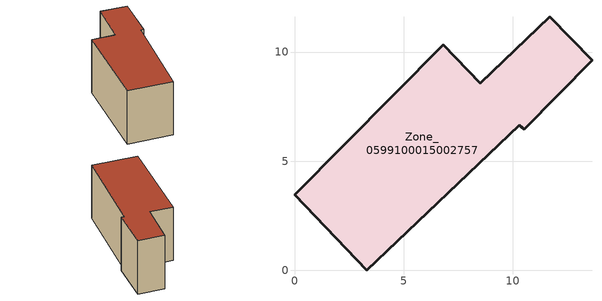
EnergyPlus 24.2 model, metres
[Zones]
Zone_0599100015002757
 floor ground (C_G): 8.5,8.56 11.69,11.62 13.62,9.62 10.52,6.46 10.29,6.65 3.32,0 0,3.46 6.8,10.34 z0.86
 wall outside (C_F): 10.52,6.46 13.62,9.62 11.69,11.62 8.5,8.56 6.8,10.34 0,3.46 3.32,0 10.29,6.65 10.52,6.46 z0.86:7.11
 roof outside (C_R): 0,3.46 3.32,0 10.29,6.65 10.52,6.46 13.62,9.62 11.69,11.62 8.5,8.56 6.8,10.34 z7.11
[BUILDING]
Pand.0599100015002757: North Axis=0; Terrain=City; Loads Convergence Tolerance Value=0.04; Temperature Convergence Tolerance Value=0.4; Solar Distribution=FullExterior; Maximum Number of Warmup Days=25; Minimum Number of Warmup Days=1
[Site:Location]
Rotterdam.The.Hague.AP_ZH_NLD Design_Conditions: Latitude=51.96; Longitude=4.45; Time Zone=1; Elevation=-4.5
[SITE:GROUNDTEMPERATURE:BUILDINGSURFACE]
18, 18, 18, 18, 18, 18, 18, 18, 18, 18, 18, 18
[MATERIAL] Thermal Absorptance=0.9; Solar Absorptance=0.7; Visible Absorptance=0.7
Name | Roughness | Thickness | Conductivity | Density | Specific Heat
G.TI.1975-1991 | MediumSmooth | 0.15 | 0.288461 | 540 | 1210
F.TI.1975-1991 | Rough | 0.3 | 0.230769 | 1920 | 840
R.TI.1975-1991 | MediumRough | 0.2 | 0.153846 | 1500 | 1000
[CONSTRUCTION]
C_G: G.TI.1975-1991
C_F: F.TI.1975-1991
C_R: R.TI.1975-1991
[ZONE]
Zone_0599100015002757: Type=1; Multiplier=1; Ceiling Height=Autocalculate; Volume=Autocalculate; Floor Area=autocalculate; Part of Total Floor Area=Yes
[ZONEINFILTRATION:DESIGNFLOWRATE]
Infil_Zone_0599100015002757: Zone or ZoneList or Space or SpaceList=Zone_0599100015002757; Schedule=AlwaysOn; Design Flow Rate Calculation Method=Flow/Area; Flow Rate per Floor Area=0.003; Constant Term Coefficient=1; Temperature Term Coefficient=0; Velocity Term Coefficient=0; Velocity Squared Term Coefficient=0
[HVACTEMPLATE:ZONE:IDEALLOADSAIRSYSTEM]
Zone_0599100015002757: Maximum Heating Supply Air Temperature=50; Minimum Cooling Supply Air Temperature=13; Maximum Heating Supply Air Humidity Ratio=0.0156; Minimum Cooling Supply Air Humidity Ratio=0.0077; Heating Limit=NoLimit; Cooling Limit=NoLimit; Dehumidification Control Type=ConstantSensibleHeatRatio; Cooling Sensible Heat Ratio=0.7; Dehumidification Setpoint=60; Humidification Control Type=None; Humidification Setpoint=30; Outdoor Air Method=None; Outdoor Air Flow Rate per Person=0.00944; Outdoor Air Flow Rate per Zone Floor Area=0; Outdoor Air Flow Rate per Zone=0; Demand Controlled Ventilation Type=None; Outdoor Air Economizer Type=NoEconomizer; Heat Recovery Type=None; Sensible Heat Recovery Effectiveness=0.7; Latent Heat Recovery Effectiveness=0.65
[ZONECONTROL:THERMOSTAT]
ThermostatControl_Zone_0599100015002757: Zone or ZoneList=Zone_0599100015002757; Control Type Schedule=DualSetpointControlType; Control 1=Thermostat_Zone_0599100015002757; Temperature Difference Between Cutout And Setpoint=0
[THERMOSTATSETPOINT:DUALSETPOINT]
Thermostat_Zone_0599100015002757: Heating Setpoint Temperature Schedule=HeatingSetpoint_Zone_0599100015002757; Cooling Setpoint Temperature Schedule=CoolingSetpoint_Zone_0599100015002757
[SCHEDULE:COMPACT]
HeatingSetpoint_Zone_0599100015002757: Through: 12/31, For: AllDays, Until: 24:00, 21
CoolingSetpoint_Zone_0599100015002757: Through: 12/31, For: AllDays, Until: 24:00, 24
DualSetpointControlType: Through: 12/31, For: AllDays, Until: 24:00, 4
AlwaysOn: Through: 12/31, For: AllDays, Until: 24:00, 1
